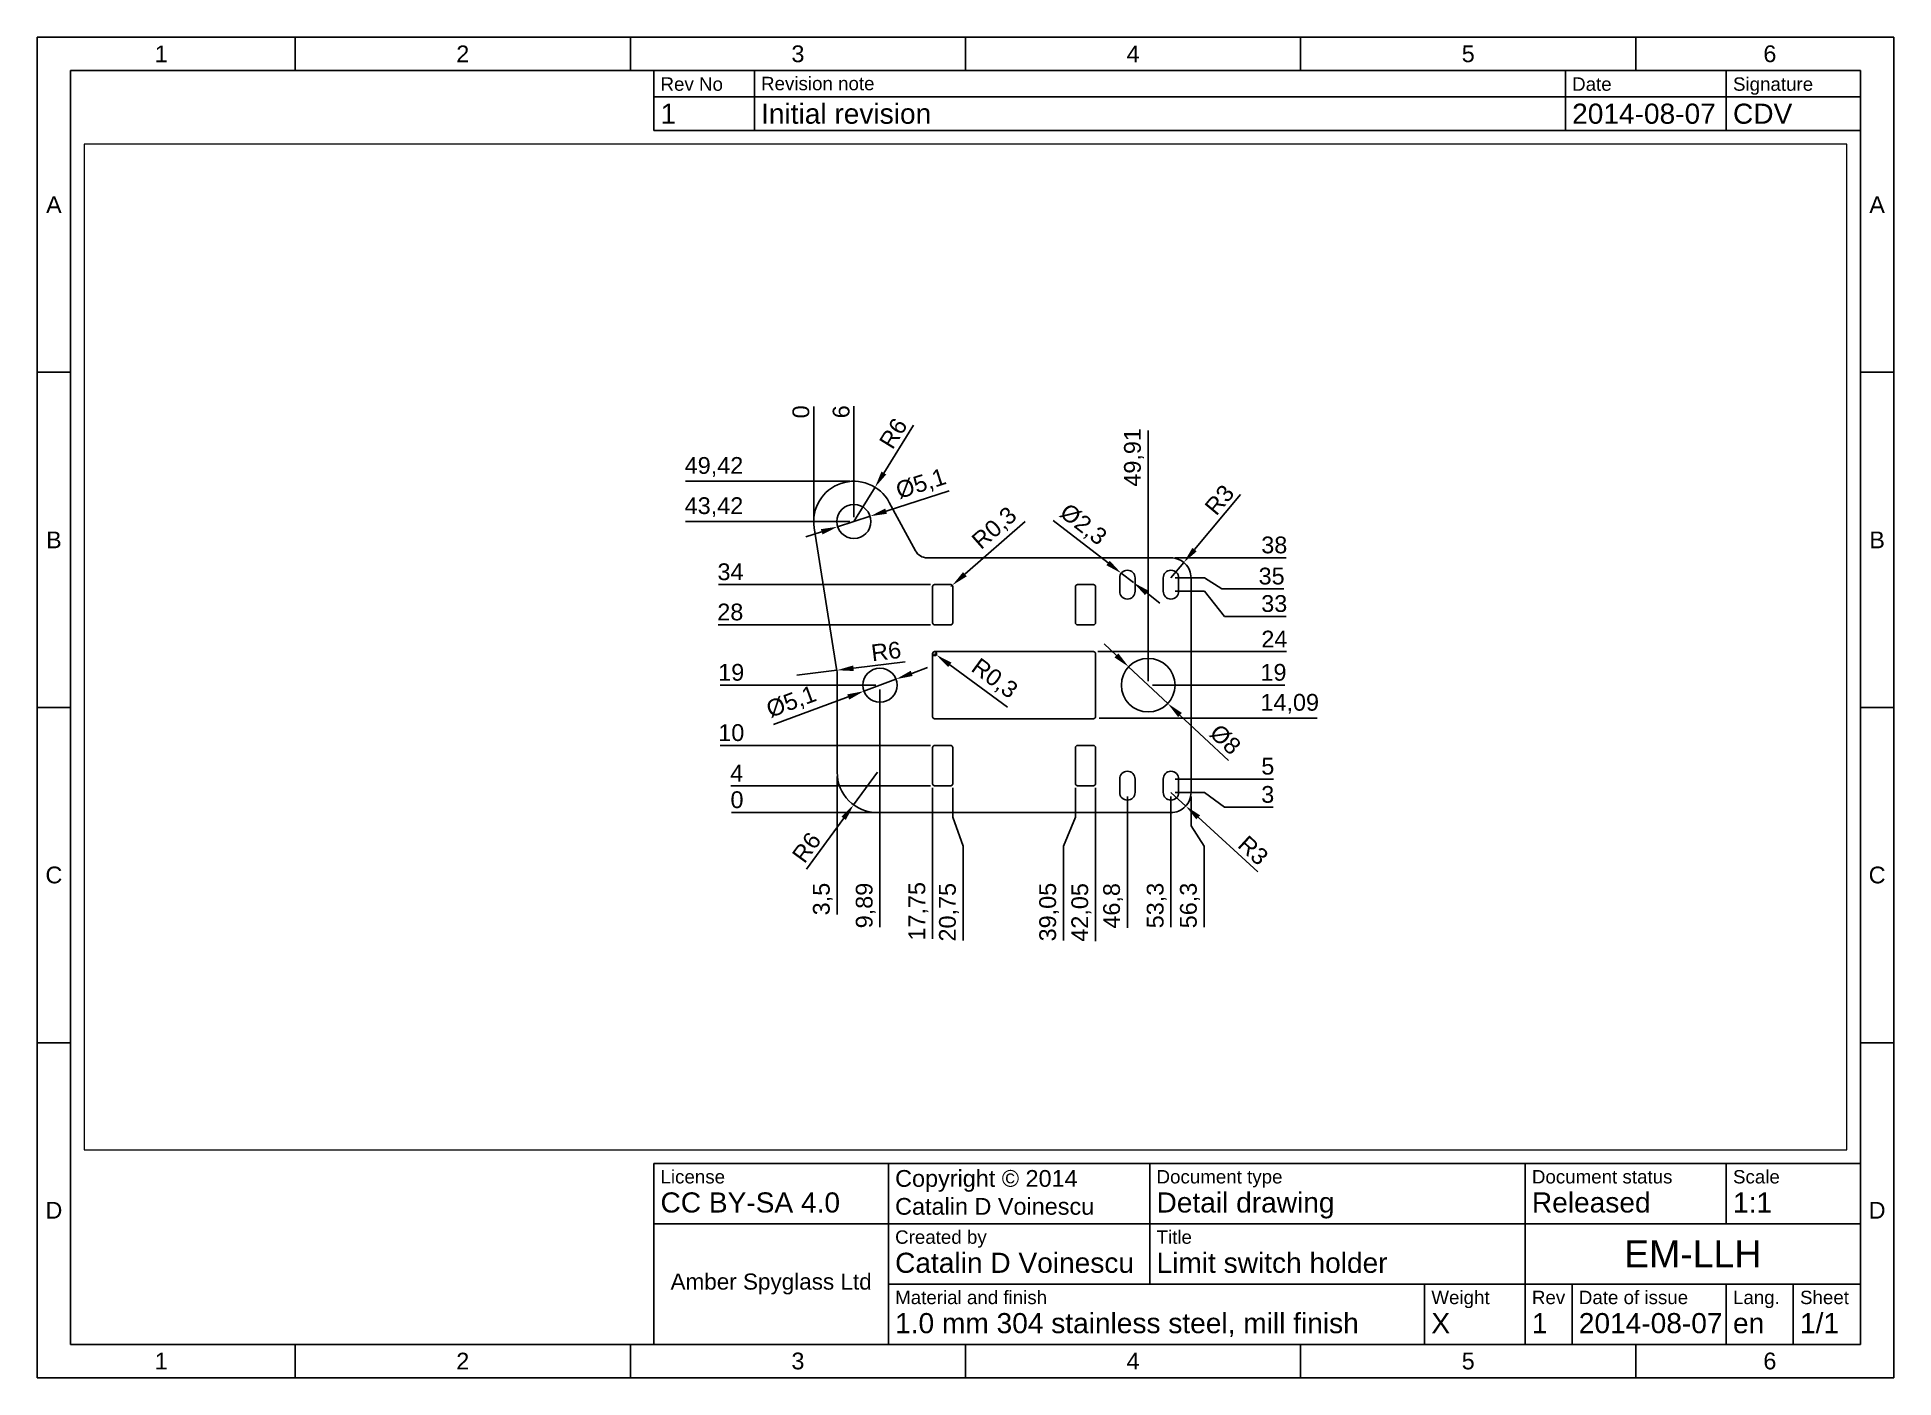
# Paper-space layout 'Sheet1' of a CAD drawing. Header units: millimetres. Extents: x 15 to 292, y 5 to 205.
# The model-space entities are those that its viewports show. They can reach past a viewport. Long polylines and large blocks are cut down to what shows.
import ezdxf

# ---------------------------------------------------------------- set-up
doc = ezdxf.new("R2010")
doc.units = ezdxf.units.MM
doc.layers.add('Dimensions', color=7, linetype='Continuous')
doc.layers.add('Parts', color=7, linetype='Continuous')
doc.styles.get("Standard").update_dxf_attribs({"font": 'arial.ttf'})
doc.dimstyles.new('ISO-25', dxfattribs={"dimtxt": 2.5, "dimasz": 2.5, "dimexe": 1.25, "dimexo": 0.625, "dimtad": 1, "dimtxsty": 'Standard', "dimcen": 2.5, "dimadec": 0, "dimazin": 0, "dimtfac": 1, "dimtmove": 0, "dimatfit": 3, "dimfxl": 1, "dimarcsym": 0})

# ---------------------------------------------------------------- blocks, each defined once
blk = doc.blocks.new('*D2')
at = {"layer": 'Defpoints', "color": 0}
for p in [(3.5, 6), (0, 0), (3.5, -10)]:
    blk.add_point(p, dxfattribs=at)
at = {"layer": 'Dimensions', "color": 0, "lineweight": -2}
blk.add_line((3.5, 5.375), (3.5, -15.1875), dxfattribs=at)
at = {"layer": 'Dimensions', "color": 0, "insert": (1.37375, -12.90625), "char_height": 2.5, "attachment_point": 5, "rotation": 90}
blk.add_mtext('3,5', dxfattribs=at)
blk = doc.blocks.new('*D3')
at = {"layer": 'Defpoints', "color": 0}
for p in [(17.75, 4.3), (0, 0), (17.75, -10)]:
    blk.add_point(p, dxfattribs=at)
at = {"layer": 'Dimensions', "color": 0, "lineweight": -2}
blk.add_line((17.75, 3.675), (17.75, -18.835), dxfattribs=at)
at = {"layer": 'Dimensions', "color": 0, "insert": (15.62375, -14.73), "char_height": 2.5, "attachment_point": 5, "rotation": 90}
blk.add_mtext('17,75', dxfattribs=at)
blk = doc.blocks.new('*D4')
at = {"layer": 'Defpoints', "color": 0}
for p in [(20.75, 4.3), (0, 0), (22.31, -10)]:
    blk.add_point(p, dxfattribs=at)
at = {"layer": 'Dimensions', "color": 0, "lineweight": -2}
for p, q in [((20.75, 3.68), (20.75, -0.7)), ((20.75, -0.7), (22.31, -5)), ((22.31, -5), (22.31, -19.11))]:
    blk.add_line(p, q, dxfattribs=at)
at = {"layer": 'Dimensions', "color": 0, "insert": (20.18, -14.87), "char_height": 2.5, "attachment_point": 5, "rotation": 90}
blk.add_mtext('20,75', dxfattribs=at)
blk = doc.blocks.new('*D5')
at = {"layer": 'Defpoints', "color": 0}
for p in [(39.05, 4.3), (0, 0), (37.27, -10)]:
    blk.add_point(p, dxfattribs=at)
at = {"layer": 'Dimensions', "color": 0, "lineweight": -2}
for p, q in [((39.05, 3.68), (39.05, -0.7)), ((39.05, -0.7), (37.27, -5)), ((37.27, -5), (37.27, -19.07))]:
    blk.add_line(p, q, dxfattribs=at)
at = {"layer": 'Dimensions', "color": 0, "insert": (35.14, -14.85), "char_height": 2.5, "attachment_point": 5, "rotation": 90}
blk.add_mtext('39,05', dxfattribs=at)
blk = doc.blocks.new('*D6')
at = {"layer": 'Defpoints', "color": 0}
for p in [(42.05, 4.3), (0, 0), (42.05, -10)]:
    blk.add_point(p, dxfattribs=at)
at = {"layer": 'Dimensions', "color": 0, "lineweight": -2}
blk.add_line((42.05, 3.675), (42.05, -19.17), dxfattribs=at)
at = {"layer": 'Dimensions', "color": 0, "insert": (39.92375, -14.8975), "char_height": 2.5, "attachment_point": 5, "rotation": 90}
blk.add_mtext('42,05', dxfattribs=at)
blk = doc.blocks.new('*D7')
at = {"layer": 'Defpoints', "color": 0}
for p in [(46.8, 3), (0, 0), (46.8, -10)]:
    blk.add_point(p, dxfattribs=at)
at = {"layer": 'Dimensions', "color": 0, "lineweight": -2}
blk.add_line((46.8, 2.375), (46.8, -17.2175), dxfattribs=at)
at = {"layer": 'Dimensions', "color": 0, "insert": (44.67375, -13.92125), "char_height": 2.5, "attachment_point": 5, "rotation": 90}
blk.add_mtext('46,8', dxfattribs=at)
blk = doc.blocks.new('*D8')
at = {"layer": 'Defpoints', "color": 0}
for p in [(53.3, 3), (0, 0), (53.3, -10)]:
    blk.add_point(p, dxfattribs=at)
at = {"layer": 'Dimensions', "color": 0, "lineweight": -2}
blk.add_line((53.3, 2.375), (53.3, -17.1125), dxfattribs=at)
at = {"layer": 'Dimensions', "color": 0, "insert": (51.17375, -13.86875), "char_height": 2.5, "attachment_point": 5, "rotation": 90}
blk.add_mtext('53,3', dxfattribs=at)
blk = doc.blocks.new('*D9')
at = {"layer": 'Defpoints', "color": 0}
for p in [(56.3, 3), (0, 0), (58.26, -10)]:
    blk.add_point(p, dxfattribs=at)
at = {"layer": 'Dimensions', "color": 0, "lineweight": -2}
for p, q in [((56.3, 2.38), (56.3, -2)), ((56.3, -2), (58.26, -5)), ((58.26, -5), (58.26, -17.11))]:
    blk.add_line(p, q, dxfattribs=at)
at = {"layer": 'Dimensions', "color": 0, "insert": (56.13, -13.87), "char_height": 2.5, "attachment_point": 5, "rotation": 90}
blk.add_mtext('56,3', dxfattribs=at)
blk = doc.blocks.new('*D10')
at = {"layer": 'Defpoints', "color": 0}
for p in [(9.89, 19), (0, 0), (9.89, -10)]:
    blk.add_point(p, dxfattribs=at)
at = {"layer": 'Dimensions', "color": 0, "lineweight": -2}
blk.add_line((9.89, 18.375), (9.89, -17.1175), dxfattribs=at)
at = {"layer": 'Dimensions', "color": 0, "insert": (7.76375, -13.87125), "char_height": 2.5, "attachment_point": 5, "rotation": 90}
blk.add_mtext('9,89', dxfattribs=at)
blk = doc.blocks.new('*D11')
at = {"layer": 'Defpoints', "color": 0}
for p in [(6, 58.33), (6, 43.42), (0, 0)]:
    blk.add_point(p, dxfattribs=at)
at = {"layer": 'Dimensions', "color": 0, "lineweight": -2}
blk.add_line((6, 44.05), (6, 60.61), dxfattribs=at)
at = {"layer": 'Dimensions', "color": 0, "insert": (4.1, 59.78), "char_height": 2.5, "attachment_point": 5, "rotation": 90}
blk.add_mtext('6', dxfattribs=at)
blk = doc.blocks.new('*D12')
at = {"layer": 'Defpoints', "color": 0}
for p in [(49.91, 48.33), (49.91, 19), (0, 0)]:
    blk.add_point(p, dxfattribs=at)
at = {"layer": 'Dimensions', "color": 0, "lineweight": -2}
blk.add_line((49.91, 19.62), (49.91, 57), dxfattribs=at)
at = {"layer": 'Dimensions', "color": 0, "insert": (47.78, 52.98), "char_height": 2.5, "attachment_point": 5, "rotation": 90}
blk.add_mtext('49,91', dxfattribs=at)
blk = doc.blocks.new('*D13')
at = {"layer": 'Defpoints', "color": 0}
for p in [(-10, 19), (9.89, 19), (0, 0)]:
    blk.add_point(p, dxfattribs=at)
at = {"layer": 'Dimensions', "color": 0, "lineweight": -2}
blk.add_line((9.265, 19), (-13.9725, 19), dxfattribs=at)
at = {"layer": 'Dimensions', "color": 0, "insert": (-12.29875, 20.90125), "char_height": 2.5, "attachment_point": 5}
blk.add_mtext('19', dxfattribs=at)
blk = doc.blocks.new('*D14')
at = {"layer": 'Defpoints', "color": 0}
for p in [(-10, 43.42), (6, 43.42), (0, 0)]:
    blk.add_point(p, dxfattribs=at)
at = {"layer": 'Dimensions', "color": 0, "lineweight": -2}
blk.add_line((5.375, 43.42), (-19.125, 43.42), dxfattribs=at)
at = {"layer": 'Dimensions', "color": 0, "insert": (-14.875, 45.54625), "char_height": 2.5, "attachment_point": 5}
blk.add_mtext('43,42', dxfattribs=at)
blk = doc.blocks.new('*D15')
at = {"layer": 'Defpoints', "color": 0}
for p in [(-10, 49.42), (6, 49.42), (0, 0)]:
    blk.add_point(p, dxfattribs=at)
at = {"layer": 'Dimensions', "color": 0, "lineweight": -2}
blk.add_line((5.375, 49.42), (-19.125, 49.42), dxfattribs=at)
at = {"layer": 'Dimensions', "color": 0, "insert": (-14.875, 51.54625), "char_height": 2.5, "attachment_point": 5}
blk.add_mtext('49,42', dxfattribs=at)
blk = doc.blocks.new('*D16')
at = {"layer": 'Defpoints', "color": 0}
for p in [(53.3, 38), (66.3, 38), (0, 0)]:
    blk.add_point(p, dxfattribs=at)
at = {"layer": 'Dimensions', "color": 0, "lineweight": -2}
blk.add_line((53.925, 38), (70.505, 38), dxfattribs=at)
at = {"layer": 'Dimensions', "color": 0, "insert": (68.715, 39.90125), "char_height": 2.5, "attachment_point": 5}
blk.add_mtext('38', dxfattribs=at)
blk = doc.blocks.new('*D17')
at = {"layer": 'Defpoints', "color": 0}
for p in [(49.91, 19), (66.3, 19), (0, 0)]:
    blk.add_point(p, dxfattribs=at)
at = {"layer": 'Dimensions', "color": 0, "lineweight": -2}
blk.add_line((50.535, 19), (70.2725, 19), dxfattribs=at)
at = {"layer": 'Dimensions', "color": 0, "insert": (68.59875, 20.90125), "char_height": 2.5, "attachment_point": 5}
blk.add_mtext('19', dxfattribs=at)
blk = doc.blocks.new('*D18')
at = {"layer": 'Defpoints', "color": 0}
for p in [(41.75, 24), (66.3, 24), (0, 0)]:
    blk.add_point(p, dxfattribs=at)
at = {"layer": 'Dimensions', "color": 0, "lineweight": -2}
blk.add_line((42.375, 24), (70.535, 24), dxfattribs=at)
at = {"layer": 'Dimensions', "color": 0, "insert": (68.73, 25.88), "char_height": 2.5, "attachment_point": 5}
blk.add_mtext('24', dxfattribs=at)
blk = doc.blocks.new('*D19')
at = {"layer": 'Defpoints', "color": 0}
for p in [(41.96, 14.09), (66.3, 14.09), (0, 0)]:
    blk.add_point(p, dxfattribs=at)
at = {"layer": 'Dimensions', "color": 0, "lineweight": -2}
blk.add_line((42.59, 14.09), (75.12, 14.09), dxfattribs=at)
at = {"layer": 'Dimensions', "color": 0, "insert": (71.02, 16.21), "char_height": 2.5, "attachment_point": 5}
blk.add_mtext('14,09', dxfattribs=at)
blk = doc.blocks.new('*D20')
at = {"layer": 'Defpoints', "color": 0}
for p in [(53.3, 3), (0, 0), (66.3, 0.79)]:
    blk.add_point(p, dxfattribs=at)
at = {"layer": 'Dimensions', "color": 0, "lineweight": -2}
for p, q in [((53.92, 3), (58.3, 3)), ((58.3, 3), (61.3, 0.79)), ((61.3, 0.79), (68.56, 0.79))]:
    blk.add_line(p, q, dxfattribs=at)
at = {"layer": 'Dimensions', "color": 0, "insert": (67.74, 2.69), "char_height": 2.5, "attachment_point": 5}
blk.add_mtext('3', dxfattribs=at)
blk = doc.blocks.new('*D21')
at = {"layer": 'Defpoints', "color": 0}
for p in [(53.3, 5), (66.3, 5), (0, 0)]:
    blk.add_point(p, dxfattribs=at)
at = {"layer": 'Dimensions', "color": 0, "lineweight": -2}
blk.add_line((53.925, 5), (68.58, 5), dxfattribs=at)
at = {"layer": 'Dimensions', "color": 0, "insert": (67.7525, 6.89625), "char_height": 2.5, "attachment_point": 5}
blk.add_mtext('5', dxfattribs=at)
blk = doc.blocks.new('*D22')
at = {"layer": 'Defpoints', "color": 0}
for p in [(53.3, 33), (66.3, 29.26), (0, 0)]:
    blk.add_point(p, dxfattribs=at)
at = {"layer": 'Dimensions', "color": 0, "lineweight": -2}
for p, q in [((53.92, 33), (58.3, 33)), ((58.3, 33), (61.3, 29.26)), ((61.3, 29.26), (70.5, 29.26))]:
    blk.add_line(p, q, dxfattribs=at)
at = {"layer": 'Dimensions', "color": 0, "insert": (68.71, 31.16), "char_height": 2.5, "attachment_point": 5}
blk.add_mtext('33', dxfattribs=at)
blk = doc.blocks.new('*D23')
at = {"layer": 'Defpoints', "color": 0}
for p in [(53.3, 35), (65.9, 33.36), (0, 0)]:
    blk.add_point(p, dxfattribs=at)
at = {"layer": 'Dimensions', "color": 0, "lineweight": -2}
for p, q in [((53.92, 35), (58.3, 35)), ((58.3, 35), (60.9, 33.36)), ((60.9, 33.36), (70.12, 33.36))]:
    blk.add_line(p, q, dxfattribs=at)
at = {"layer": 'Dimensions', "color": 0, "insert": (68.32, 35.26), "char_height": 2.5, "attachment_point": 5}
blk.add_mtext('35', dxfattribs=at)
blk = doc.blocks.new('*D24')
at = {"layer": 'Defpoints', "color": 0}
for p in [(-10, 34), (18.05, 34), (0, 0)]:
    blk.add_point(p, dxfattribs=at)
at = {"layer": 'Dimensions', "color": 0, "lineweight": -2}
blk.add_line((17.425, 34), (-14.19, 34), dxfattribs=at)
at = {"layer": 'Dimensions', "color": 0, "insert": (-12.4075, 35.90125), "char_height": 2.5, "attachment_point": 5}
blk.add_mtext('34', dxfattribs=at)
blk = doc.blocks.new('*D25')
at = {"layer": 'Defpoints', "color": 0}
for p in [(-10, 28), (18.05, 28), (0, 0)]:
    blk.add_point(p, dxfattribs=at)
at = {"layer": 'Dimensions', "color": 0, "lineweight": -2}
blk.add_line((17.425, 28), (-14.25, 28), dxfattribs=at)
at = {"layer": 'Dimensions', "color": 0, "insert": (-12.4375, 29.90125), "char_height": 2.5, "attachment_point": 5}
blk.add_mtext('28', dxfattribs=at)
blk = doc.blocks.new('*D26')
at = {"layer": 'Defpoints', "color": 0}
for p in [(-10, 10), (18.05, 10), (0, 0)]:
    blk.add_point(p, dxfattribs=at)
at = {"layer": 'Dimensions', "color": 0, "lineweight": -2}
blk.add_line((17.425, 10), (-13.9575, 10), dxfattribs=at)
at = {"layer": 'Dimensions', "color": 0, "insert": (-12.29125, 11.90125), "char_height": 2.5, "attachment_point": 5}
blk.add_mtext('10', dxfattribs=at)
blk = doc.blocks.new('*D27')
at = {"layer": 'Defpoints', "color": 0}
for p in [(-10, 4), (18.05, 4), (0, 0)]:
    blk.add_point(p, dxfattribs=at)
at = {"layer": 'Dimensions', "color": 0, "lineweight": -2}
blk.add_line((17.425, 4), (-12.3525, 4), dxfattribs=at)
at = {"layer": 'Dimensions', "color": 0, "insert": (-11.48875, 5.875), "char_height": 2.5, "attachment_point": 5}
blk.add_mtext('4', dxfattribs=at)
blk = doc.blocks.new('*D28')
at = {"layer": 'Defpoints', "color": 0}
for p in [(-10, 0), (0, 0), (9.89, 0)]:
    blk.add_point(p, dxfattribs=at)
at = {"layer": 'Dimensions', "color": 0, "lineweight": -2}
blk.add_line((9.265, 0), (-12.2525, 0), dxfattribs=at)
at = {"layer": 'Dimensions', "color": 0, "insert": (-11.43875, 1.90125), "char_height": 2.5, "attachment_point": 5}
blk.add_mtext('0', dxfattribs=at)
blk = doc.blocks.new('*D29')
at = {"layer": 'Defpoints', "color": 0}
for p in [(0, 58.33), (0, 43.42), (0, 0)]:
    blk.add_point(p, dxfattribs=at)
at = {"layer": 'Dimensions', "color": 0, "lineweight": -2}
blk.add_line((0, 44.05), (0, 60.58), dxfattribs=at)
at = {"layer": 'Dimensions', "color": 0, "insert": (-1.9, 59.77), "char_height": 2.5, "attachment_point": 5, "rotation": 90}
blk.add_mtext('0', dxfattribs=at)
blk = doc.blocks.new('*D30')
at = {"layer": 'Defpoints', "color": 0}
for p in [(3.57, 42.64), (8.43, 44.2)]:
    blk.add_point(p, dxfattribs=at)
at = {"layer": 'Dimensions', "color": 0, "lineweight": -2}
for p, q in [((10.81, 44.97), (20.21, 47.99)), ((1.19, 41.87), (-1.19, 41.11)), ((3.57, 42.64), (8.43, 44.2))]:
    blk.add_line(p, q, dxfattribs=at)
at = {"layer": 'Dimensions', "color": 0}
for points in [[(10.68, 45.36), (10.93, 44.57), (8.43, 44.2)], [(1.32, 41.48), (1.07, 42.27), (3.57, 42.64)]]:
    blk.add_solid(points, dxfattribs=at)
at = {"layer": 'Dimensions', "color": 0, "insert": (16.05, 48.89), "char_height": 2.5, "attachment_point": 5, "rotation": 17.8326}
blk.add_mtext('%%c5,1', dxfattribs=at)
blk = doc.blocks.new('*D31')
at = {"layer": 'Defpoints', "color": 0}
for p in [(12.28, 19.89), (7.5, 18.11)]:
    blk.add_point(p, dxfattribs=at)
at = {"layer": 'Dimensions', "color": 0, "lineweight": -2}
for p, q in [((12.28, 19.89), (7.5, 18.11)), ((14.62, 20.76), (16.97, 21.62)), ((5.16, 17.24), (-6, 13.11))]:
    blk.add_line(p, q, dxfattribs=at)
at = {"layer": 'Dimensions', "color": 0}
for points in [[(14.48, 21.15), (14.77, 20.37), (12.28, 19.89)], [(5.3, 16.85), (5.01, 17.63), (7.5, 18.11)]]:
    blk.add_solid(points, dxfattribs=at)
at = {"layer": 'Dimensions', "color": 0, "insert": (-3.28, 16.38), "char_height": 2.5, "attachment_point": 5, "rotation": 20.3444}
blk.add_mtext('%%c5,1', dxfattribs=at)
blk = doc.blocks.new('*D32')
at = {"layer": 'Defpoints', "color": 0}
for p in [(46.99, 21.74), (52.83, 16.26)]:
    blk.add_point(p, dxfattribs=at)
at = {"layer": 'Dimensions', "color": 0, "lineweight": -2}
for p, q in [((45.17, 23.45), (43.35, 25.16)), ((46.99, 21.74), (52.83, 16.26)), ((54.65, 14.55), (61.87, 7.78))]:
    blk.add_line(p, q, dxfattribs=at)
at = {"layer": 'Dimensions', "color": 0}
for points in [[(44.88, 23.14), (45.45, 23.75), (46.99, 21.74)], [(54.94, 14.86), (54.37, 14.25), (52.83, 16.26)]]:
    blk.add_solid(points, dxfattribs=at)
at = {"layer": 'Dimensions', "color": 0, "insert": (61.4, 10.89), "char_height": 2.5, "attachment_point": 5, "rotation": 316.8333}
blk.add_mtext('%%c8', dxfattribs=at)
blk = doc.blocks.new('*D33')
at = {"layer": 'Defpoints', "color": 0}
for p in [(45.89, 35.7), (47.71, 34.3)]:
    blk.add_point(p, dxfattribs=at)
at = {"layer": 'Dimensions', "color": 0, "lineweight": -2}
for p, q in [((43.91, 37.23), (35.73, 43.57)), ((47.71, 34.3), (45.89, 35.7)), ((49.69, 32.77), (51.66, 31.24))]:
    blk.add_line(p, q, dxfattribs=at)
at = {"layer": 'Dimensions', "color": 0}
for points in [[(43.66, 36.9), (44.17, 37.56), (45.89, 35.7)], [(49.94, 33.1), (49.43, 32.44), (47.71, 34.3)]]:
    blk.add_solid(points, dxfattribs=at)
at = {"layer": 'Dimensions', "color": 0, "insert": (40.13, 42.85), "char_height": 2.5, "attachment_point": 5, "rotation": 322.2561}
blk.add_mtext('%%c2,3', dxfattribs=at)
blk = doc.blocks.new('*D34')
at = {"layer": 'Defpoints', "color": 0}
for p in [(9.15, 48.52), (6, 43.42)]:
    blk.add_point(p, dxfattribs=at)
at = {"layer": 'Dimensions', "color": 0, "lineweight": -2}
for p, q in [((10.47, 50.65), (14.89, 57.8)), ((6, 43.42), (9.15, 48.52))]:
    blk.add_line(p, q, dxfattribs=at)
at = {"layer": 'Dimensions', "color": 0}
blk.add_solid([(10.11, 50.87), (10.82, 50.43), (9.15, 48.52)], dxfattribs=at)
at = {"layer": 'Dimensions', "color": 0, "insert": (11.88, 56.56), "char_height": 2.5, "attachment_point": 5, "rotation": 58.2873}
blk.add_mtext('R6', dxfattribs=at)
blk = doc.blocks.new('*D35')
at = {"layer": 'Defpoints', "color": 0}
for p in [(9.5, 6), (5.96, 1.16)]:
    blk.add_point(p, dxfattribs=at)
at = {"layer": 'Dimensions', "color": 0, "lineweight": -2}
for p, q in [((9.5, 6), (5.96, 1.16)), ((4.48, -0.86), (-1.09, -8.46))]:
    blk.add_line(p, q, dxfattribs=at)
at = {"layer": 'Dimensions', "color": 0}
blk.add_solid([(4.81, -1.1), (4.14, -0.61), (5.96, 1.16)], dxfattribs=at)
at = {"layer": 'Dimensions', "color": 0, "insert": (-1.06, -5.21), "char_height": 2.5, "attachment_point": 5, "rotation": 53.789}
blk.add_mtext('R6', dxfattribs=at)
blk = doc.blocks.new('*D36')
at = {"layer": 'Defpoints', "color": 0}
for p in [(53.3, 3), (55.51, 0.97)]:
    blk.add_point(p, dxfattribs=at)
at = {"layer": 'Dimensions', "color": 0, "lineweight": -2}
for p, q in [((53.3, 3), (55.51, 0.97)), ((57.36, -0.71), (66.24, -8.84))]:
    blk.add_line(p, q, dxfattribs=at)
at = {"layer": 'Dimensions', "color": 0}
blk.add_solid([(57.64, -0.41), (57.08, -1.02), (55.51, 0.97)], dxfattribs=at)
at = {"layer": 'Dimensions', "color": 0, "insert": (65.57, -5.65), "char_height": 2.5, "attachment_point": 5, "rotation": 317.5425}
blk.add_mtext('R3', dxfattribs=at)
blk = doc.blocks.new('*D37')
at = {"layer": 'Defpoints', "color": 0}
for p in [(55.22, 37.3), (53.3, 35)]:
    blk.add_point(p, dxfattribs=at)
at = {"layer": 'Dimensions', "color": 0, "lineweight": -2}
for p, q in [((56.82, 39.22), (63.69, 47.45)), ((53.3, 35), (55.22, 37.3))]:
    blk.add_line(p, q, dxfattribs=at)
at = {"layer": 'Dimensions', "color": 0}
blk.add_solid([(56.5, 39.49), (57.14, 38.96), (55.22, 37.3)], dxfattribs=at)
at = {"layer": 'Dimensions', "color": 0, "insert": (60.54, 46.64), "char_height": 2.5, "attachment_point": 5, "rotation": 50.1553}
blk.add_mtext('R3', dxfattribs=at)
blk = doc.blocks.new('*D38')
at = {"layer": 'Defpoints', "color": 0}
for p in [(20.45, 33.7), (20.68, 33.9)]:
    blk.add_point(p, dxfattribs=at)
at = {"layer": 'Dimensions', "color": 0, "lineweight": -2}
for p, q in [((22.56, 35.55), (31.54, 43.42)), ((20.45, 33.7), (20.68, 33.9))]:
    blk.add_line(p, q, dxfattribs=at)
at = {"layer": 'Dimensions', "color": 0}
blk.add_solid([(22.28, 35.86), (22.83, 35.23), (20.68, 33.9)], dxfattribs=at)
at = {"layer": 'Dimensions', "color": 0, "insert": (27.06, 42.32), "char_height": 2.5, "attachment_point": 5, "rotation": 41.2264}
blk.add_mtext('R0,3', dxfattribs=at)
blk = doc.blocks.new('*D39')
at = {"layer": 'Defpoints', "color": 0}
for p in [(18.05, 23.7), (18.29, 23.52)]:
    blk.add_point(p, dxfattribs=at)
at = {"layer": 'Dimensions', "color": 0, "lineweight": -2}
for p, q in [((18.05, 23.7), (18.29, 23.52)), ((20.31, 22.05), (28.94, 15.74))]:
    blk.add_line(p, q, dxfattribs=at)
blk.add_arc((18.05, 23.7), 0.3, 143.8127, 90, dxfattribs=at)
at = {"layer": 'Dimensions', "color": 0}
blk.add_solid([(20.56, 22.38), (20.06, 21.71), (18.29, 23.52)], dxfattribs=at)
at = {"layer": 'Dimensions', "color": 0, "insert": (26.89, 19.87), "char_height": 2.5, "attachment_point": 5, "rotation": 323.8119}
blk.add_mtext('R0,3', dxfattribs=at)
blk = doc.blocks.new('*D40')
at = {"layer": 'Defpoints', "color": 0}
for p in [(-2.5, 20.5), (3.46, 21.23)]:
    blk.add_point(p, dxfattribs=at)
at = {"layer": 'Dimensions', "color": 0, "lineweight": -2}
for p, q in [((5.94, 21.53), (13.66, 22.47)), ((-2.5, 20.5), (3.46, 21.23))]:
    blk.add_line(p, q, dxfattribs=at)
at = {"layer": 'Dimensions', "color": 0}
blk.add_solid([(5.89, 21.94), (5.99, 21.11), (3.46, 21.23)], dxfattribs=at)
at = {"layer": 'Dimensions', "color": 0, "insert": (10.81, 24.04), "char_height": 2.5, "attachment_point": 5, "rotation": 6.959}
blk.add_mtext('R6', dxfattribs=at)

msp = doc.modelspace()

# ---------------------------------------------------------------- linework, layer by layer
at = {"layer": 'Parts'}
for points in [[(56.3, 3), (56.3, 35, 0.4142136), (53.3, 38), (16.942, 38, -0.2754833), (15.183, 39.049), (11.278, 46.273, 0.8440108), (0.075, 42.476), (3.425, 21.442, -0.0395127), (3.5, 20.498), (3.5, 6, 0.4142136), (9.5, 0), (53.3, 0, 0.4142136)], [(45.65, 33, 1), (47.95, 33), (47.95, 35, 1), (45.65, 35)], [(52.15, 33, 1), (54.45, 33), (54.45, 35, 1), (52.15, 35)], [(20.75, 28.3), (20.75, 33.7, 0.4142136), (20.45, 34), (18.05, 34, 0.4142136), (17.75, 33.7), (17.75, 28.3, 0.4142136), (18.05, 28), (20.45, 28, 0.4142136)], [(42.05, 28.3), (42.05, 33.7, 0.4142136), (41.75, 34), (39.35, 34, 0.4142136), (39.05, 33.7), (39.05, 28.3, 0.4142136), (39.35, 28), (41.75, 28, 0.4142136)], [(17.75, 23.7), (17.75, 14.3, 0.4142136), (18.05, 14), (41.75, 14, 0.4142136), (42.05, 14.3), (42.05, 23.7, 0.4142136), (41.75, 24), (18.05, 24, 0.4142136)], [(20.75, 4.3), (20.75, 9.7, 0.4142136), (20.45, 10), (18.05, 10, 0.4142136), (17.75, 9.7), (17.75, 4.3, 0.4142136), (18.05, 4), (20.45, 4, 0.4142136)], [(42.05, 4.3), (42.05, 9.7, 0.4142136), (41.75, 10), (39.35, 10, 0.4142136), (39.05, 9.7), (39.05, 4.3, 0.4142136), (39.35, 4), (41.75, 4, 0.4142136)], [(45.65, 3, 1), (47.95, 3), (47.95, 5, 1), (45.65, 5)], [(52.15, 3, 1), (54.45, 3), (54.45, 5, 1), (52.15, 5)]]:
    msp.add_lwpolyline(points, format="xyb", close=True, dxfattribs=at)
for centre, radius in [((6, 43.42), 2.55), ((49.91, 19), 4), ((9.89, 19), 2.55)]:
    msp.add_circle(centre, radius, dxfattribs=at)

# ---------------------------------------------------------------- dimensions: what is measured, and where the dimension line sits
at = {"layer": 'Dimensions'}
for feature_location, offset, dtype, picture, middle in [((0, 43.42), (0, 14.912301492), 1, '*D29', (-1.90125, 59.771051492)), ((6, 43.42), (0, 14.912), 1, '*D11', (4.099, 59.784)), ((49.91, 19), (0, 29.332), 1, '*D12', (47.784, 52.98)), ((6, 49.42), (-16, 0), 0, '*D15', (-14.875, 51.546)), ((6, 43.42), (-16, 0), 0, '*D14', (-14.875, 45.546)), ((53.3, 38), (13, 0), 0, '*D16', (68.715, 39.901)), ((18.05, 34), (-28.05, 0), 0, '*D24', (-12.408, 35.901)), ((53.3, 35), (12.6, -1.641), 0, '*D23', (68.321, 35.261)), ((18.05, 28), (-28.05, 0), 0, '*D25', (-12.438, 29.901)), ((53.3, 33), (13, -3.743), 0, '*D22', (68.712, 31.159)), ((41.75, 24), (24.55, 0), 0, '*D18', (68.73, 25.88)), ((9.89, 19), (-19.89, 0), 0, '*D13', (-12.299, 20.901)), ((49.91, 19), (16.39, 0), 0, '*D17', (68.599, 20.901)), ((9.89, 19), (0, -29), 1, '*D10', (7.764, -13.871)), ((41.962, 14.088), (24.338, 0), 0, '*D19', (71.024, 16.214)), ((18.05, 10), (-28.05, 0), 0, '*D26', (-12.291, 11.901)), ((53.3, 5), (13, 0), 0, '*D21', (67.752, 6.896)), ((18.05, 4), (-28.05, 0), 0, '*D27', (-11.489, 5.875)), ((3.5, 6), (0, -16), 1, '*D2', (1.374, -12.906)), ((9.89, 0), (-19.89, 0), 0, '*D28', (-11.43875, 1.90125)), ((53.3, 3), (13, -2.214), 0, '*D20', (67.742, 2.687)), ((17.75, 4.3), (0, -14.3), 1, '*D3', (15.624, -14.73)), ((20.75, 4.3), (1.557, -14.3), 1, '*D4', (20.181, -14.869)), ((39.05, 4.3), (-1.783, -14.3), 1, '*D5', (35.14, -14.846)), ((42.05, 4.3), (0, -14.3), 1, '*D6', (39.924, -14.898)), ((46.8, 3), (0, -13), 1, '*D7', (44.674, -13.921)), ((53.3, 3), (0, -13), 1, '*D8', (51.174, -13.869)), ((56.3, 3), (1.958, -13), 1, '*D9', (56.132, -13.869))]:
    dim = msp.add_ordinate_dim(feature_location=feature_location, offset=offset, dtype=dtype, origin=(0, 0), dimstyle='ISO-25', dxfattribs=at)
    dim.commit()
    dim.dimension.update_dxf_attribs({"geometry": picture, "text_midpoint": middle})
for center, mpoint, picture, middle in [((6, 43.42), (9.154, 48.524), '*D34', (13.5, 55.558)), ((53.3, 35), (55.222, 37.303), '*D37', (61.998, 45.424)), ((20.45, 33.7), (20.676, 33.898), '*D38', (28.46, 40.718)), ((-2.5, 20.498), (3.456, 21.225), '*D40', (11.038, 22.151)), ((18.05, 23.7), (18.292, 23.523), '*D39', (25.632, 18.154)), ((9.5, 6), (5.955, 1.159), '*D35', (0.471, -6.332)), ((53.3, 3), (55.513, 0.975), '*D36', (64.291, -7.056))]:
    dim = msp.add_radius_dim(center=center, mpoint=mpoint, dimstyle='ISO-25', dxfattribs=at)
    dim.commit()
    dim.dimension.update_dxf_attribs({"geometry": picture, "text_midpoint": middle, "dimtype": 164})
for p1, p2, picture, middle in [((3.573, 42.639), (8.427, 44.201), '*D30', (16.696, 46.861)), ((47.709, 34.296), (45.891, 35.704), '*D33', (38.831, 41.169)), ((46.993, 21.736), (52.827, 16.264), '*D32', (60.068, 9.472)), ((12.281, 19.887), (7.499, 18.113), '*D31', (-2.545, 14.389))]:
    dim = msp.add_diameter_dim_2p(p1=p1, p2=p2, dimstyle='ISO-25', dxfattribs=at)
    dim.commit()
    dim.dimension.update_dxf_attribs({"geometry": picture, "text_midpoint": middle, "dimtype": 163})

psp = doc.layouts.new('Sheet1')

# ---------------------------------------------------------------- linework, layer by layer
for p, q in [((292, 205), (15, 205)), ((15, 205), (15, 5)), ((53.5, 205), (53.5, 200)), ((103.5, 205), (103.5, 200)), ((153.5, 205), (153.5, 200)), ((203.5, 205), (203.5, 200)), ((253.5, 205), (253.5, 200)), ((292, 5), (292, 205)), ((287, 200), (20, 200)), ((20, 200), (20, 10)), ((107, 200.08), (107, 196.08)), ((287, 200), (107, 200)), ((122, 200.08), (122, 196.08)), ((243, 196.08), (243, 200)), ((267, 196.08), (267, 200)), ((287, 10), (287, 200)), ((287, 196.08), (287, 200)), ((107, 196.08), (287, 196.08)), ((107, 196.08), (107, 191.08)), ((122, 196.08), (122, 191.08)), ((243, 191.08), (243, 196.08)), ((267, 191.08), (267, 196.08)), ((287, 191.08), (287, 196.08)), ((107, 191.08), (287, 191.08)), ((15, 155), (20, 155)), ((287, 155), (292, 155)), ((15, 105), (20, 105)), ((287, 105), (292, 105)), ((15, 55), (20, 55)), ((287, 55), (292, 55)), ((287, 40), (287, 10)), ((107, 10), (107, 37)), ((107, 37), (287, 37)), ((142, 10), (142, 37)), ((181, 19), (181, 37)), ((237, 10), (237, 37)), ((267, 28), (267, 37)), ((107, 28), (287, 28)), ((142, 19), (287, 19)), ((222, 10), (222, 19)), ((244, 10), (244, 19)), ((267, 10), (267, 19)), ((277, 10), (277, 19)), ((20, 10), (287, 10)), ((53.5, 10), (53.5, 5)), ((103.5, 10), (103.5, 5)), ((287, 10), (107, 10)), ((107, 10), (287, 10)), ((153.5, 10), (153.5, 5)), ((203.5, 10), (203.5, 5)), ((253.5, 10), (253.5, 5)), ((15, 5), (292, 5))]:
    psp.add_line(p, q)

# ---------------------------------------------------------------- texts
for s, insert, char_height, width, attachment_point in [('{1}', (33.5, 202.5), 2.5, 40, 5), ('{2}', (78.5, 202.5), 2.5, 50, 5), ('{3}', (128.5, 202.5), 2.5, 50, 5), ('{4}', (178.5, 202.5), 2.5, 50, 5), ('{5}', (228.5, 202.5), 2.5, 50, 5), ('{6}', (273.5, 202.5), 2.5, 40, 5), ('{Rev No}', (108, 199), 2, 13, 1), ('{Revision note}', (123, 199.08), 2, 99, 1), ('{Date}', (244, 199), 2, 22, 1), ('{Signature}', (268, 199), 2, 18, 1), ('{1}', (108, 195.08), 3, 13, 1), ('{Initial revision}', (123, 195.08), 3, 99, 1), ('{2014-08-07}', (244, 195.08), 3, 22, 1), ('{CDV}', (268, 195.08), 3, 18, 1), ('{A}', (17.5, 180), 2.5, 5, 5), ('{A}', (289.5, 180), 2.5, 5, 5), ('{B}', (17.5, 130), 2.5, 5, 5), ('{B}', (289.5, 130), 2.5, 5, 5), ('{C}', (17.5, 80), 2.5, 5, 5), ('{C}', (289.5, 80), 2.5, 5, 5), ('{License\\P\\H1.5x;CC BY-SA 4.0}', (108, 36), 2, 33, 1), ('{Copyright © 2014\\PCatalin D Voinescu}', (143, 36), 2.5, 37, 1), ('{Scale\\P\\H1.5x;1:1}', (268, 36), 2, 18, 1), ('{Document type\\P\\H1.5x;Detail drawing}', (182, 36), 2, 54, 1), ('{Document status\\P\\H1.5x;Released}', (238, 36), 2, 28, 1), ('{D}', (17.5, 30), 2.5, 5, 5), ('{D}', (289.5, 30), 2.5, 5, 5), ('{Created by\\P\\H1.5x;Catalin D Voinescu}', (143, 27), 2, 37, 1), ('{Title\\P\\H1.5x;Limit switch holder}', (182, 27), 2, 54, 1), ('{EM-LLH}', (262, 23.5), 4, 48, 5), ('{\\H0.8x;Amber Spyglass Ltd}', (124.5, 19), 3, 33, 5), ('{Material and finish\\P\\H1.5x;1.0 mm 304 stainless steel, mill finish}', (143, 18), 2, 78, 1), ('{Weight\\P\\H1.5x;X}', (223, 18), 2, 13, 1), ('{Rev\\P\\H1.5x;1}', (238, 18), 2, 6, 1), ('{Date of issue\\P\\H1.5x;2014-08-07}', (245, 18), 2, 21.3076, 1), ('{Lang.\\P\\H1.5x;en}', (268, 18), 2, 8, 1), ('{Sheet\\P\\H1.5x;1/1}', (278, 18), 2, 8, 1), ('{1}', (33.5, 7.5), 2.5, 40, 5), ('{2}', (78.5, 7.5), 2.5, 50, 5), ('{3}', (128.5, 7.5), 2.5, 50, 5), ('{4}', (178.5, 7.5), 2.5, 50, 5), ('{5}', (228.5, 7.5), 2.5, 50, 5), ('{6}', (273.5, 7.5), 2.5, 40, 5)]:
    psp.add_mtext(s, dxfattribs=dict(insert=insert, char_height=char_height, width=width, attachment_point=attachment_point))

# ---------------------------------------------------------------- viewports
at = {"layer": '0', "color": 7}
psp.add_viewport(center=(153.5, 114.04), size=(263, 150), view_center_point=(22.65, 24.71), view_height=150, dxfattribs=at)

doc.saveas('drawing.dxf')
